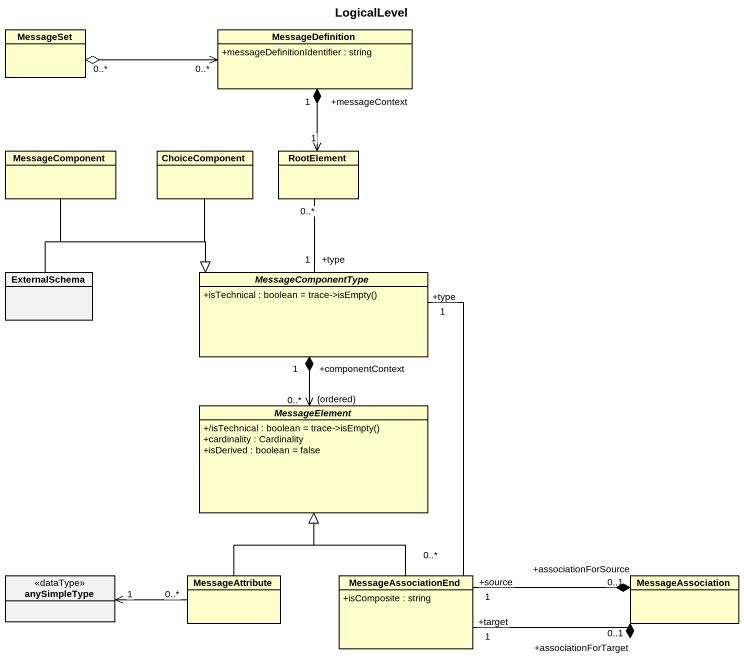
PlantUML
@startuml
title LogicalLevel
hide circle
hide empty members
skinparam classAttributeIconSize 0
class MessageSet #FFFFCC
class MessageDefinition #FFFFCC {
  +messageDefinitionIdentifier : string
}
class MessageComponent #FFFFCC
class ChoiceComponent #FFFFCC
class RootElement #FFFFCC
class ExternalSchema
abstract class MessageComponentType #FFFFCC {
  {field} +isTechnical : boolean = trace->isEmpty()
}
abstract class MessageElement #FFFFCC {
  {field} +/isTechnical : boolean = trace->isEmpty()
  +cardinality : Cardinality
  +isDerived : boolean = false
}
class anySimpleType <<dataType>>
class MessageAttribute #FFFFCC
class MessageAssociationEnd #FFFFCC {
  +isComposite : string
}
class MessageAssociation #FFFFCC
MessageDefinition "0..*" <-left-o "0..*" MessageSet
MessageDefinition "+messageContext\n1" *--> "1" RootElement
MessageComponent -right-|> MessageComponentType
ChoiceComponent --|> MessageComponentType
RootElement "0..*" -- "+type\n1" MessageComponentType
ExternalSchema -right-|> MessageComponentType
MessageComponentType "+componentContext\n1" *--> "0..*\n{ordered}" MessageElement
anySimpleType "1" <-right- "0..*" MessageAttribute
MessageAttribute -up-|> MessageElement
MessageAssociationEnd "0..*" -up- "+type\n1" MessageComponentType
MessageAssociationEnd -up-|> MessageElement
MessageAssociationEnd "+target\n1" -right-* "+associationForTarget\n0..1" MessageAssociation
MessageAssociationEnd "+source\n1" -right-* "+associationForSource\n0..1" MessageAssociation
@enduml
